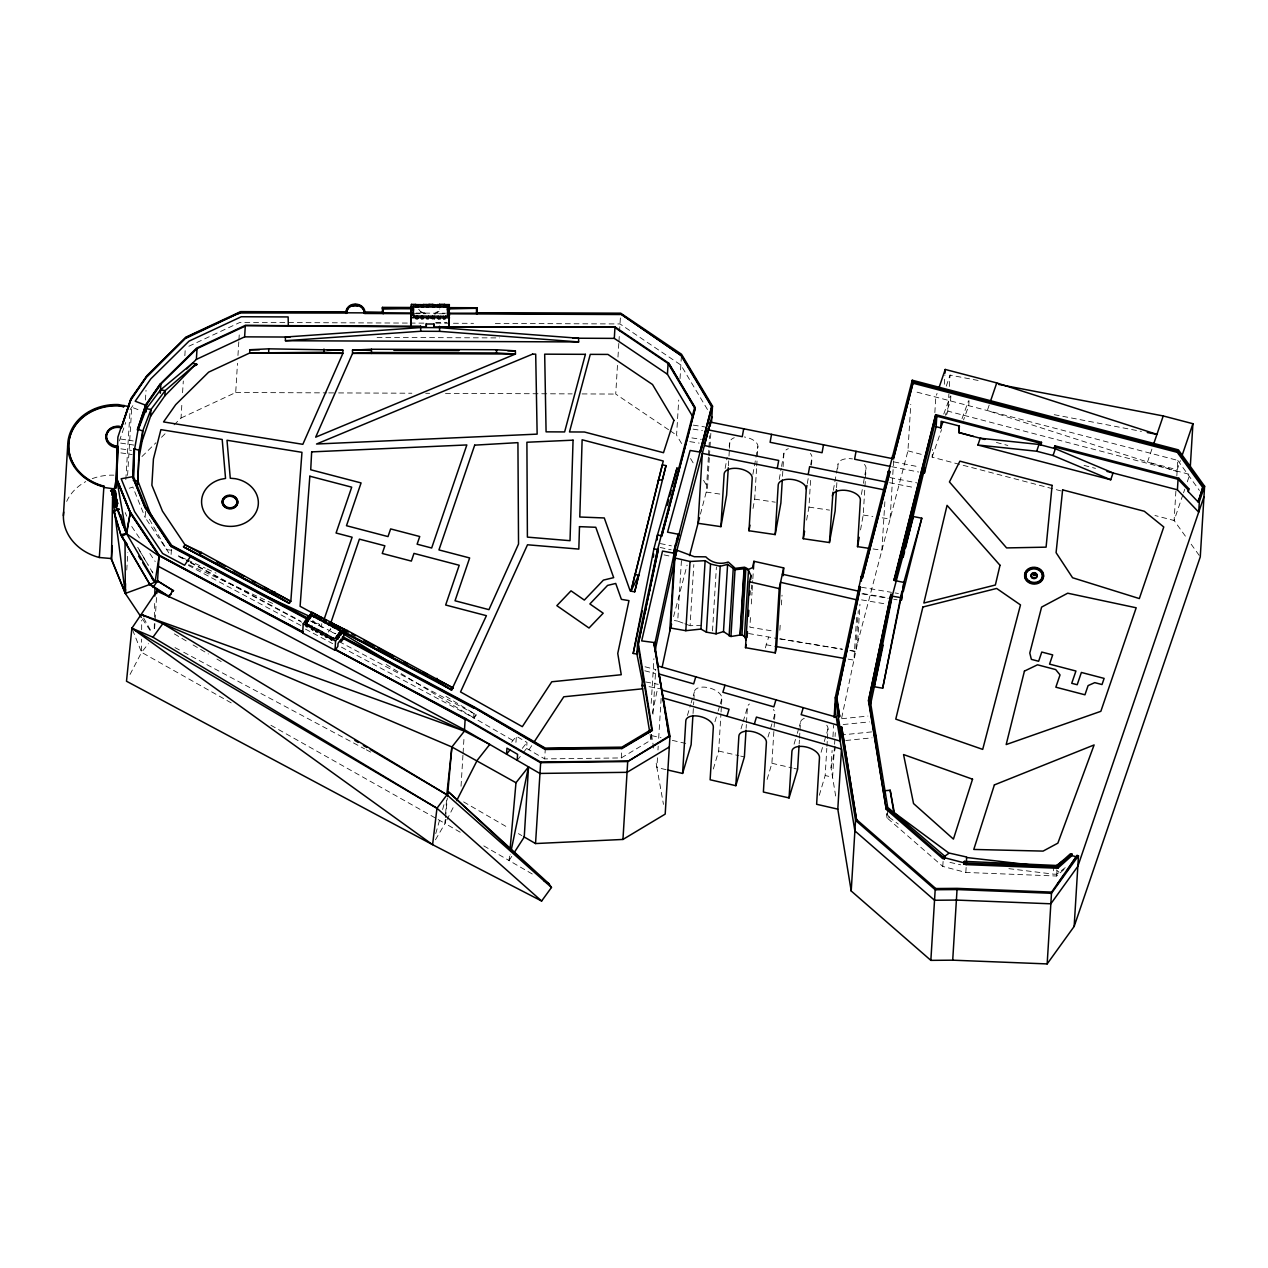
<?xml version="1.0" encoding="UTF-8"?>
<svg xmlns="http://www.w3.org/2000/svg" width="1268" height="1268" viewBox="0 0 1268 1268"><rect width="100%" height="100%" fill="white"/><g stroke="black" fill="none" stroke-linecap="round" stroke-linejoin="round"><path stroke-width="0.75" stroke-dasharray="5 3.75" d="M130.049 674.433L141.572 652.323L141.636 639.135M141.667 629.721L141.699 620.306M154.252 628.754L154.411 619.133M154.442 617.199L154.744 599.875M1065.231 867.645L1056.751 874.254L1053.343 874.127L1053.534 867.692M125.833 479.653L130.128 409.532L133.346 404.92M127.577 475.373L131.745 407.202L140.986 410.769M126.752 570.061L127.814 552.531M145.424 400.054L146.026 390.322M168.85 552.911L145.17 517.55L145.709 508.579M154.601 628.674L156.535 597.038M171.101 554.465L171.402 549.456M174.065 424.891L181.039 418.012L181.863 404.381M182.576 392.7L183.305 381.002M184.843 355.69L185.207 349.841M181.039 418.012L235.705 392.509L237.481 363.282M237.956 355.5L238.796 341.869M238.923 339.919L239.398 332.121M319.663 624.395L319.235 625.647L319.663 624.395L312.689 620.67M321.565 627.042L321.771 623.697M424.78 313.624L421.166 312.388L418.741 308.79M424.336 313.228L421.198 311.896M439.061 311.421L436.113 312.546L439.061 311.421L439.742 308.869M435.463 839.781L445.052 823.455L445.512 815.784M445.639 813.866L446.685 796.621M461.045 786.271L462.947 755.11M463.074 753.16L464.025 737.58M511.638 742.192L516.345 736.248L515.981 742.255L473.63 717.736L473.963 712.347M523.098 752.891L526.632 748.437L526.997 742.43L517.867 737.136M651.34 734.679L651.007 740.068L621.257 757.931L544.685 758.898L545.335 748.12M668.569 429.741L615.725 394.063L617.5 364.851M617.976 357.053L618.816 343.422M618.942 341.472L619.418 333.674M619.529 331.725L620.559 314.971M621.257 757.931L621.906 747.153M651.197 703.391L653.923 658.647M652.972 714.185L655.714 669.393M681.566 443.499L676.573 435.146L678.713 400.086M680.028 378.656L681.407 356.039M657.49 757.788L656.887 767.52L663.465 804.387M657.965 749.99L658.203 746.107M658.678 738.309L661.183 697.4M683.024 623.079L677.714 621.098L681.518 559.109M701.616 625.283L690.077 625.726L693.818 564.577M708.368 457.082L706.228 492.063L721.048 494.235M708.479 455.149L708.844 449.316M708.955 447.366L709.668 435.716M693.041 713.519L693.755 701.822M693.865 699.873L694.341 692.074A14.202 7.386 16.5 0 1 708.574 687.731A14.202 7.386 16.5 0 1 721.888 698.414L721.524 704.263M700.443 514.111L707.56 486.991L709.335 457.78M709.462 455.83L710.888 432.451M712.505 630.925L716.404 567.002M728.403 465.816L728.878 458.017M728.989 456.068L729.354 450.219M729.465 448.27L729.829 442.437A14.202 7.497 10.2 0 1 734.267 437.714M713.329 768.994L718.671 751.036L720.937 714.011M721.048 712.061L721.413 706.213M753.002 508.452L754.682 499.148L756.584 467.971M756.711 466.022L757.186 458.239M757.297 456.29L757.899 446.542A14.202 7.497 10.2 0 0 744.316 436.969M751.29 588.923L751.528 585.055M750.466 617.5L749.879 627.2L774.162 631.258M751.306 603.948L752.019 592.314M752.13 590.381L752.732 580.681M752.843 578.747L753.319 570.996M746.123 728.323L746.361 724.504M746.472 722.601L747.407 707.338A14.202 7.386 16.5 0 1 749.483 704.009M782.514 476.277L782.974 468.653M783.085 466.735L783.909 453.389A14.202 7.497 10.2 0 1 788.347 448.682M779.868 630.259L780.359 622.461M781.421 604.931L782.023 595.183M767.108 779.455L771.911 763.273L774.019 728.941M774.13 727.024L774.479 721.302M774.605 719.4L774.954 713.678A14.202 7.386 16.5 0 0 773.337 709.494M806.606 520.118L808.952 507.105L810.696 478.48M811.52 465.134L811.98 457.494A14.202 7.497 10.2 0 0 810.331 453.469M799.157 743.951L799.395 740.068M799.522 738.135L799.87 732.302M799.997 730.352L800.473 722.586A14.202 7.386 16.5 0 1 804.831 718.211M836.563 487.641L837.038 479.875M837.752 468.225L837.99 464.342A14.202 7.497 10.2 0 1 852.492 458.889M819.286 795.29L825.167 775.525L826.815 748.342M826.942 746.408L827.291 740.575M827.418 738.642L828.004 728.926A14.202 7.386 16.5 0 0 826.403 724.741M835.66 796.003L831.047 767.901L832.109 750.45M832.949 736.882L833.662 725.248M834.471 746.218L832.585 777.236L825.167 775.525M834.598 744.268L834.946 738.467M835.073 736.518L835.311 732.65M856.566 617.484L853.95 660.137L848.149 659.122M860.544 529.929L863.207 515.046L866.06 468.447A14.202 7.497 10.2 0 0 864.411 464.421M850.067 650.532L855.789 651.467L858.278 610.748M841.683 717.862L857.564 643.098L859.942 604.329M884.874 501.763L881.894 550.233L872.527 548.854M893.639 460.823L890.088 518.992L880.483 517.582M857.564 643.098L907.936 450.853L910.789 404.318M1063.979 869.483L1056.64 876.03L965.82 872.447L942.774 866.409L887.061 817.892L887.6 809.127M1061.126 490.938L932.123 457.177L932.598 449.427M934.849 412.591L935.8 397.074L937.068 393.397M944.327 384.252L944.898 374.995M946.594 414.81L947.846 411.117L948.892 394.047M949.352 386.471L950.049 375.09L979.118 380.654M950.857 395.965L950.556 400.942L945.326 415.318M969.053 400.72L968.752 405.697L963.553 419.962M942.774 866.409L943.107 861.162M965.82 872.447L966.153 867.185M1056.64 876.03L1057.179 867.264M1175.896 491.096L1174.105 520.498L1186.626 537.886M1176.831 475.896L1177.766 460.395L915.322 391.717M460.221 832.236L445.052 823.455L445.401 819.524M445.575 817.575L447.319 797.952M532.275 874.001L509.07 860.544L509.704 853.523M725.137 468.463L727.15 457.304M729.163 446.146L729.829 442.437M752.875 474.422L757.899 446.542M779.218 479.415L781.231 468.257M781.563 466.402L783.909 453.389M807.288 483.52L808.302 477.941M810.648 464.928L811.98 457.494M833.314 490.367L837.99 464.342M861.384 494.472L863.048 485.184M863.381 483.33L866.06 468.447M483.805 845.899L509.07 860.544L510.259 854.806M652.323 713.313L657.601 688.492M831.047 767.901L835.549 746.725M765.333 647.885L768.662 637.027M673.593 616.597L687.082 565.132M435.748 833.583L440.487 816.909M442.595 809.507L444.703 802.105M687.414 715.437L690.616 704.659M691.139 702.868L692.74 697.479M693.279 695.672L694.341 692.074M714.946 721.777L717.625 712.79M718.148 710.999L719.749 705.61M720.287 703.803L721.888 698.414M741.003 728.894L742.604 723.505M743.143 721.714L747.407 707.338M768.012 737.025L772.814 720.858M773.353 719.067L774.954 713.678M794.069 744.158L796.732 735.171M797.271 733.38L798.872 727.99M799.411 726.184L800.473 722.586M821.078 752.289L823.74 743.302M824.279 741.511L828.004 728.926M119.398 440.947L125.706 422.466M436.144 312.039L435.669 313.862L434.036 313.767L445.575 313.703M946.277 386.138L950.049 375.09M932.123 457.177L941.553 429.551M989.198 405.031L987.312 410.547L1177.1 471.506M1151.915 449.11L1147.508 462.012L1177.195 469.778L1180.35 460.569M1182.901 494.71L1174.105 520.498L1154.942 515.49M1183.535 492.856L1184.787 489.179M1187.308 481.808L1189.812 474.438L947.846 411.117M943.757 414.081L950.303 396.107M962.016 418.678L968.498 400.846M446.843 819.936L453.992 805.909M509.07 860.544L512.098 855.837M528.994 749.8L532.164 744.982M185.572 559.061L178.091 556.161L188.552 561.74M328.285 632.082L330.742 628.69L330.568 631.702L335.782 633.778L310.644 621.003M341.457 647.155L473.63 717.736L475.896 714.613L445.639 696.195M473.82 718.433L476.388 714.914M231.236 702.884L141.572 652.323L148.419 643.668M522.289 748.374L526.997 742.43M517.217 760.324L521.925 754.381M141.968 456.543L155.916 442.786M161.496 437.286L165.68 433.149M886.855 813.485L888.979 817.178L893.005 813.834M188.853 346.243L239.985 322.389L408.233 323.071M129.288 488.212L132.855 487.07L145.17 517.55M841.683 718.718L867.93 716.071M843.188 724.535L869.436 721.888M840.541 735.06L872.416 731.826M845.804 740.496L872.051 737.833M416.015 313.085L445.591 313.212M414.541 313.687L425.493 313.719L424.368 312.721M435.653 322.405L447.018 322.452M410.198 323.086L424.067 323.134M435.938 323.182L473.535 323.34M495.312 323.435L620.004 323.942L680.868 365.01L710.841 415.207M377.072 337.415L499.64 337.906M235.705 392.509L326.748 392.874M328.729 392.89L336.638 392.921M338.619 392.921L411.862 393.223M425.715 393.286L429.662 393.302M445.496 393.365L572.169 393.888M582.075 393.92L615.725 394.063M171.766 550.249L166.663 549.662L148.372 517.471M1008.884 868.659L1053.343 874.127M754.682 499.148L775.255 502.176M808.952 507.105L829.526 510.116M863.207 515.046L872.812 516.456M120.793 439.061L133.203 440.931M120.65 443.087L133.837 445.068M120.872 448.84L131.46 450.425M120.856 452.882L132.173 454.578M693.295 425.129L704.548 426.888M693.057 429.123L702.424 430.597M691.9 437.904L701.267 439.378M689.776 441.629L699.159 443.103M779.471 638.898L842.428 649.264M780.375 638.834L842.253 649.2M849.988 650.5L855.789 651.467M861.384 587.227L891.531 592.346M895.081 592.948L898.426 593.519M862.906 593.582L887.394 597.735M861.923 593.852L888.282 598.322M893.718 599.241L897.078 599.812M861.558 599.875L886.031 604.028M674.338 620.512L677.714 621.098M748.564 633.509L777.569 638.581M766.03 644.73L776.65 646.601M645.824 681.994L658.219 684.34M649.058 686.654L659.74 688.683M1054.231 414.684L1141.438 431.405M893.956 461.901L918.951 466.862M891.721 466.687L918.634 472.029M889.867 477.529L916.907 482.886M889.55 482.696L914.656 487.673M660.343 543.576L671.438 545.842M664.036 554.893L669.567 556.066M660.105 547.459L671.184 549.805M949.938 862.383L960.668 864.808M651.657 735.614L661.056 737.77M672.341 740.369L687.367 743.825M718.671 751.036L738.864 755.68M740.702 756.093L744.379 756.948M771.911 763.273L792.12 767.933M793.942 768.345L797.62 769.201M666.065 769.644L656.887 767.52L655.619 759.754M996.394 442.453L1007.838 445.448M1084.045 465.388L1095.489 468.383M907.936 450.853L923.262 454.863M645.047 666.778L655.81 669.599M644.81 670.788L655.556 673.593M684.783 623.745L690.077 625.726M187.363 559.901L205.289 568.175M207.096 568.999L216.051 573.152M188.678 564.672L274.776 604.44M312.34 621.193L319.282 624.902M310.549 621.003L322.484 627.375M178.392 555.749L188.853 561.328M190.596 562.263L300.358 620.876M339.158 641.608L475.896 714.613M190.295 562.675L301.8 622.208M188.393 565.417L301.451 625.79M305.493 629.134L332.723 643.668M174.984 647.599L181.942 651.324M183.686 652.243L364.55 748.833M366.293 749.768L373.252 753.477M270.892 725.248L436.43 818.589M438.157 819.556L445.052 823.455M526.632 748.437L544.685 758.898M463.628 801.899L508.151 827.687M518.422 833.631L521.845 835.612M174.334 633.905L186.253 640.942M193.069 644.952L208.396 654.003M216.907 659.027L223.723 663.053M386.217 664.495L473.63 717.736M670.17 430.819L676.573 435.146M888.979 817.178L898.299 824.073M1056.307 869.943L1059.065 872.178M418.709 309.297L421.166 312.388M1177.766 460.395L1199.401 490.447M1191.175 544.226L1200.273 556.874M131.745 526.505L141.334 540.85M149.878 553.593L155.203 561.566M142.381 618.942L151.986 633.271M139.115 549.947L148.213 565.148M152.937 573.041L150.226 568.524L152.651 572.613M690.569 458.556L694.563 465.245M703.55 480.303L707.56 486.991M137.705 547.269L148.308 565.259M143.633 618.007L152.208 633.112M125.215 512.573L126.689 516.155M132.585 629.942L141.572 652.323M886.427 813.993L887.061 817.892M651.483 734.489L653.702 748.104M650.088 734.378L651.007 740.068M66.681 501.399A49.626 42.082 3.5 0 1 85.78 481.586M92.231 478.654A49.626 42.082 3.5 0 1 113.851 475.167"/><path stroke-width="1.5" d="M114.358 506.471L117.227 505.678L114.358 506.471L115.15 503.745M154.823 596.008L154.95 588.304M121.221 427.157L117.892 437.127L116.371 478.543L112.598 497.088L111.457 558.982L125.326 593.44L141.319 617.342M423.179 304.494L423.1 307.014L423.147 306.095L427.237 306.111L427.205 304.51L423.179 304.494L421.515 305.398L422.006 306.999L421.562 304.653L417.204 304.637L418.123 306.983L417.204 304.637M125.516 583.565L125.326 593.44L151.336 583.898M966.375 863.429L966.581 857.01L948.702 852.952L894.352 812.725L890.152 790.218L884.525 790.788M111.457 558.554L99.332 557.508A49.626 42.082 3.5 0 1 63.669 512.034M117.29 447.144L115.753 488.434L116.038 483.932M117.892 447.239L114.706 446.463A11.539 9.779 3.5 0 1 106.496 435.463A11.539 9.779 3.5 0 1 118.114 427.348L121.094 427.776L121.237 426.714A11.919 10.096 3.5 0 0 106.496 433.371A11.919 10.096 3.5 0 0 114.643 446.035L117.94 446.479L116.751 478.496L130.556 513.175L116.704 479.256L117.94 446.479L114.754 445.718A11.539 9.779 3.5 0 1 106.544 434.718A11.539 9.779 3.5 0 1 118.162 426.587L121.601 426.809L131.127 398.897L147.231 375.835L186.222 337.383L240.841 312.213L346.624 312.499L346.069 313.101M307.474 617.881L171.655 545.367L145.82 506.772L133.505 476.609L133.822 448.809L132.744 477.434L145.138 507.771L171.085 546.54L307.078 619.149M137.657 484.376L139.163 450.283L142.761 430.914L150.987 409.453L165.205 390.592L196.128 363.868L197.016 364.439L194.321 365.438M133.425 476.499L134.535 448.84M432.499 317.095L432.546 316.144L428.124 316.128L428.156 318.68L426.714 318.68L426.698 316.081L422.593 316.065L422.894 318.664L421.547 318.648L421.499 316.049L417.537 316.033L417.679 318.633L416.126 318.633L416.269 316.097L413.558 316.097M63.4 515.68L67.727 445.068M99.332 557.508L103.913 486.119A48.675 41.273 3.5 0 1 69.201 439.711A48.675 41.273 3.5 0 1 118.162 405.364L123.725 406.663L118.13 405.855A48.675 41.273 3.5 0 0 74.733 466.434M103.913 486.119L103.627 487.387L113.993 488.877M115.451 494.393C118.273 487.261 104.832 492.967 114.358 489.448L114.817 491.081L112.297 491.778L112.17 494.837M112.408 492.602L111.964 491.049M115.467 495.899L116.006 498.752L114.199 499.513L112.377 494.758L115.483 493.902M112.693 495.677C118.273 494.235 113.47 496.993 112.075 494.187M114.469 500.178C120.999 501.304 108.002 498.514 116.165 496.707M114.358 489.448L110.585 490.748M114.183 499.766L116.593 498.847L117.274 501.399L114.944 502.302L114.168 499.116M116.814 454.927L117.338 448.301M117.575 446.13L117.496 447.699L114.58 447.287A11.919 10.096 3.5 0 1 107.669 432.229M113.66 511.162L119.065 509.165L113.66 511.162L120.967 535.302L150.1 584.865L169.009 596.848L170.039 594.534M117.227 505.678C111.695 497.104 117.084 514.745 116.545 501.605M112.266 545.62L111.425 559.426L125.326 593.44L125.564 589.541M115.134 503.998L114.96 502.049M114.944 501.922L115.039 503.523L117.48 502.857M116.704 479.256L126.325 533.812M115.911 496.279C117.607 489.987 107.606 496.216 115.245 493.204M121.157 427.966L130.778 398.77L146.914 375.661L185.984 337.129L240.651 311.611L346.655 312.055L346.085 312.657M117.021 500.971L114.691 501.621L117.258 501.652M103.659 486.88A49.626 42.082 3.5 0 1 68.25 439.584A49.626 42.082 3.5 0 1 118.178 404.555L129.209 406.648M120.967 535.302L113.692 510.671M121.554 427.554L131.127 398.897M126.546 534.208L130.239 513.001L116.371 478.543L130.271 512.557L159.15 555.891L155.061 582.044L126.356 533.305L112.598 497.088L125.326 593.44L125.041 542.086M133.822 448.809L139.163 450.283L137.737 484.566M130.049 516.139L130.271 512.557M138.545 460.3L142.159 440.931L142.761 430.914L137.451 429.266L145.899 404.524L160.291 383.919L196.572 348.129L245.089 325.496L420.643 326.209L420.675 331.265L285.443 340.727L285.379 337.034L420.611 327.572L439.536 327.651L578.573 338.239L578.636 341.932L285.443 340.727M134.487 449.585L138.133 429.456L146.565 404.777L160.877 384.283L160.323 393.254M131.079 399.642L147.231 375.835M145.899 404.524L137.404 430.026M146.121 411.957L146.565 404.777M142.159 440.931L150.575 416.253L150.987 409.453L146.311 408.74L138.085 430.201M145.138 507.771L132.791 476.689L121.173 478.749L134.63 511.67L162.621 553.498L184.605 565.227L190.66 556.208M288.343 325.67L288.137 316.937L241.3 316.746L189.059 341.124L150.829 378.847L135.201 401.227L145.852 405.284L160.291 383.919M150.1 584.865L120.999 534.795L126.356 533.305L130.239 513.001L159.039 556.018L126.578 533.717L121.633 536.538L127.386 544.463M153.048 587.512L157.501 580.903L173.431 590.745L157.501 580.903L150.131 584.358L169.151 596.546M150.575 416.253L164.888 395.759L165.205 390.592L160.529 389.894L146.311 408.74M156.741 593.614L156.978 589.715M157.454 581.917L159.197 555.13L130.604 512.431M171.085 546.54L145.17 507.01M147.183 376.596L186.222 337.383M195.224 365.105L193.624 366.436L197.016 364.439M196.382 359.383L197.031 348.621L245.279 326.098L244.629 336.86L196.382 359.383L186.65 368.988M199.742 554.449L199.678 555.447L183.511 546.825L184.985 544.78L162.463 511.131L151.875 485.216L153.428 458.968L160.909 429.646L222.201 439.489L225.546 478.432L220.632 479.352A28.403 24.092 3.5 0 0 207.952 517.122A28.403 24.092 3.5 0 0 254.345 515.046A28.403 24.092 3.5 0 0 235.293 478.686L230.269 478.226L227.004 440.265L301.958 452.327L290.816 601.317L289.358 603.33L183.511 546.825L273.238 593.693L289.358 603.33L199.742 554.449L201.216 552.42L290.816 601.317L276.266 593.551M234.643 314.781L240.793 312.974L346.608 312.8M240.841 312.213L186.174 338.128M245.089 325.496L426.27 326.986L426.46 323.99L434.036 324.022L433.846 327.017L615.186 327.017L439.521 327.049M268.705 353.043L268.705 348.827L342.851 350.127L342.899 353.344L302.83 444.323L163.54 421.927L175.729 404.635L208.665 372.142L249.78 352.964L324.037 352.266L342.899 353.344L249.78 352.964L249.717 349.746L268.705 348.827M273.191 594.708L274.712 591.681L274.649 592.679L271.225 590.856M340.22 627.311L338.73 630.053L340.22 627.311L344.056 629.372L343.501 638.596L341.029 641.988L341.219 638.993L338.017 643.399L337.843 646.395L335.006 650.294L302.672 633.033L303.226 623.793L305.319 620.924L306.571 623.127M302.672 633.033L302.893 632.035L159.197 555.13M305.319 620.924L305.255 621.843L308.251 616.692L309.836 618.641L308.251 616.692M336.416 636.758L337.668 639.009L336.416 636.758L334.942 638.787L332.755 637.63L331.709 639.96L330.599 639.357L330.821 636.821L327.509 635.062L326.875 637.376L325.496 636.631L326.589 634.396L323.102 632.526L322.056 634.793L320.614 634.032L322.151 631.844L318.236 629.736L317.174 632.193L315.748 631.416L317.269 629.435L313.798 627.581L312.768 629.831L311.611 629.213L312.102 626.408L305.778 624.221L306.634 622.208M308.79 624.633L307.236 626.883L306.333 626.392L307.094 623.967L305.842 623.301M307.094 623.967L306.333 626.392M309.899 617.516L307.585 621.732L306.111 620.67M323.974 353.265L323.974 349.049M308.172 617.833L311.722 612.095L315.669 614.188L313.767 616.724L315.669 614.188M313.814 615.788L311.991 614.821L311.04 616.961L309.392 616.153M305.778 624.221L311.991 614.821M311.611 629.213L312.102 626.408M312.768 629.831L313.798 627.581M316.382 615.376L315.114 617.453L316.746 614.869L319.774 616.486L318.49 619.244L319.774 616.486M315.241 615.63L315.304 614.711M315.748 631.416L317.269 629.435M316.746 614.869L316.699 615.709L315.605 615.123M318.236 629.736L318.157 630.83L317.222 630.339M319.346 617.833L319.393 616.993M321.279 617.199L319.901 620.004L321.279 617.199L324.687 619.022L323.673 622.017L324.687 619.022M320.867 618.641L320.915 617.706M320.614 634.032L322.151 631.844M322.056 634.793L323.102 632.526M324.275 620.448L324.323 619.529M326.383 619.894L324.814 622.62L326.383 619.894L329.965 621.811L328.586 624.649L329.965 621.811M325.955 621.352L326.019 620.401M325.496 636.631L326.589 634.396M346.085 312.055L346.053 313.402L346.085 312.055A9.415 7.988 3.5 0 1 355.357 304.082A9.415 7.988 3.5 0 1 364.915 312.118L364.883 313.481L410.895 313.671L411.133 326.922L411.466 304.383L415.904 304.399L415.888 306.983L415.936 306L413.384 306L413.32 306.967L447.398 307.11L445.623 304.574L449.316 304.589L448.983 327.081M326.875 637.376L327.509 635.062M346.576 313.307L346.719 311.563M329.537 623.27L329.585 622.319M331.186 622.429L329.807 625.298L331.186 622.429L334.451 624.173L333.326 627.169L334.451 624.173M330.758 623.919L330.821 622.937M330.599 639.357L330.821 636.821M331.709 639.96L332.755 637.63M334.023 625.663L334.086 624.68M335.608 624.775L334.261 627.676L335.608 624.775L338.905 626.535L337.653 629.483L338.905 626.535M335.18 626.281L335.243 625.283M335.006 650.294L335.576 641.006L337.732 638.042M335.228 649.311L465.293 719.542L465.546 718.512L335.053 649.549L465.166 719.019L540.644 762.797M339.38 632.653L340.632 634.935L339.38 632.653L337.161 635.712L338.825 637.424L337.668 639.009M338.477 628.04L338.54 627.042M338.825 637.424L340.696 633.921M339.792 628.754L339.856 627.834M338.778 629.134L341.092 630.37L339.983 631.892L341.488 633.746L340.632 634.935M336.353 637.725L341.092 630.37M341.488 633.746L344.056 629.372M364.915 312.118L364.883 313.481L364.011 310.184A8.844 7.497 3.5 0 0 355.357 304.574A8.844 7.497 3.5 0 0 346.925 310.105L346.639 312.816M364.185 313.37L364.265 311.643M371.476 353.455L371.476 349.239L496.517 349.746L515.379 350.84L515.442 354.041L315.684 437.159L352.552 353.376L352.488 350.174L371.476 349.239M382.381 308.631L382.445 307.379L410.959 307.49M382.461 313.45L382.445 307.379M410.88 308.013L383.205 308.647L410.832 308.758M412.068 313.069L382.492 312.942L383.285 313.561L382.54 312.197L364.265 312.118L364.93 312.721M410.864 314.163L411.466 304.383M415.904 304.399L415.856 305.366L417.156 305.382M416.126 318.633L416.189 317.713L411.704 317.697M416.269 316.097L417.679 318.633M417.473 317.032L417.537 316.033M420.611 327.572L420.643 326.209M421.547 318.648L421.499 316.049M422.894 318.664L422.593 316.065M427.237 306.111L427.173 307.03L427.205 304.51M428.362 305.937L428.299 307.03L428.917 304.336L432.927 304.352L432.895 307.046L432.959 305.953L428.362 305.937L428.917 304.336M428.124 316.128L428.156 318.68M432.927 304.352L432.864 305.445L438.094 304.574L438.062 307.062L438.11 306.174L434.052 306.159L434.005 307.046L434.544 305.445M447.445 306.19L447.636 316.223L445.48 316.207L444.878 318.743L443.61 318.743L443.895 316.303L439.948 316.287L440.075 318.728L438.3 318.728L438.3 316.192L433.894 316.176L434.306 318.712L428.204 317.729M434.306 318.712L433.894 316.176M438.094 304.574L440.075 307.078L439.457 304.32L444.577 304.336L443.959 307.094L444.577 304.336M438.3 318.728L438.3 316.192M439.394 305.461L439.457 304.32M440.075 318.728L439.948 316.287M443.61 318.743L443.895 316.303M445.971 306.174L445.924 307.094L445.623 304.574M444.878 318.743L445.48 316.207M447.509 308.916L447.445 310.042L449.347 310.295L449.411 309.17L447.509 308.916L476.483 308.282L447.556 308.156M448.714 314.321L449.316 304.589M447.556 313.212L620.67 313.164L681.518 354.248L712.505 406.109L711.491 422.719M477.006 309.012L477.085 307.759L447.667 307.648M477.18 312.578L477.101 313.83L477.085 307.759M459.111 715.469L463.882 718.512M669.298 746.979L627.058 772.323L539.819 773.432L464.5 729.782L465.166 719.019M473.915 707.465L545.145 748.738L622.16 747.755L652.386 730.336L622.112 748.516L545.097 749.483L473.915 707.465L342.376 637.233M496.454 350.761L496.517 349.746L496.581 352.964L515.442 354.041L352.552 353.376L371.54 352.456L496.581 352.964M517.217 760.324L517.582 754.317L506.931 748.152L506.566 754.159L510.101 749.705M510.164 848.26L515.981 782.736L528.518 766.871L524.239 837.007L514.126 852.698M659.265 675.337L669.155 736.676L659.265 675.337L669.964 736.217L665.193 814.104L622.953 839.448L535.54 843.553L540.691 762.052L465.546 718.512M692.899 416.887L667.428 374.25L614.298 338.382L614.948 327.619L668.093 363.472L694.547 407.757L657.632 549.488L649.2 592.093M678.887 534.367L677.144 541.61L676.51 540.723L678.887 534.367L667.554 532.164L690.109 450.457L699.873 452.074L711.713 406.917L680.916 355.389L620.432 313.767L476.578 313.18M634.888 575.434L662.308 464.896L666.017 465.61L634.713 591.823L630.228 591.062L604.281 517.962L579.793 517.011L582.123 439.774L663.275 461.013L630.989 591.189L638.66 575.165L634.951 574.436L630.989 591.189M669.203 735.915L627.422 761.703L669.964 736.217M622.953 839.448L627.708 761.561L540.485 762.654M658.361 548.917L638.264 644.081L658.314 549.662L657.68 548.743L637.582 643.304L636.932 654.082L642.29 681.328L642.052 685.338L649.771 732.476M653.4 557.207L653.606 553.862M658.425 480.556L658.488 479.558L662.197 480.271L666.017 465.61M657.157 539.994L657.458 534.985L677.08 467.781L672.151 486.611M667.428 374.25L668.093 363.472M615.186 327.017L668.648 363.092L695.244 408.439L661.848 535.92L657.458 534.985L653.908 548.854L633.192 653.448L636.932 654.082L638.454 646.331M658.314 549.662L657.68 548.743M658.425 666.857L654.066 644.62L655.096 642.654L641.671 640.895L662.53 551.057L674.211 553.26L654.827 643.89L659.217 676.082M654.415 642.48L654.066 644.62M661.848 535.92L695.292 407.694L668.648 363.092M657.727 666.936L654.114 643.859M680.916 355.389L620.432 313.767M675.733 543.671L676.383 544.558L675.733 543.671L673.53 553.07L678.206 534.193M674.211 553.26L676.43 543.813M662.07 667.475L669.773 631.179L674.719 550.296M783.212 575.704L783.687 567.921L753.905 561.296L752.59 567.604L748.722 569.332L744.585 567.208L735.266 568.333L728.244 562.009C720.351 564.846 711.617 562.944 705.801 556.842L694.309 556.7L676.938 550.201L674.893 557.999L670.598 628.025L685.814 630.687L700.935 629.087L706.387 632.161L716.055 633.841L723.489 631.607L730.939 636.488L741.812 634.745L744.443 636.568L746.075 639.785M675.083 557.223L710.508 422.117L893.766 458.889M685.814 630.687L690.046 561.486L674.893 557.999M699.92 451.329L700.554 452.248L706.72 428.172L700.602 451.503M667.903 770.056L682.596 773.432L685.814 720.826A14.202 7.386 16.5 0 1 700.047 716.483A14.202 7.386 16.5 0 1 713.345 727.166L710.128 779.772L735.836 785.684L744.379 756.948L746.012 730.225M704.77 443.974L711.839 416.871M706.022 428.029L706.72 428.172M680.964 354.628L711.76 406.172L676.383 544.558M707.75 424.796L712.505 406.109M710.27 426L710.508 422.117M692.914 715.469L691.123 744.696L682.596 773.432M700.935 629.087L705.135 560.662L690.046 561.486M706.387 632.161L710.556 564.054L705.135 560.662M883.637 489.733L702.313 453.358L698.05 523.304L720.921 526.648L724.139 474.042A14.202 7.497 10.2 0 1 738.626 468.574A14.202 7.497 10.2 0 1 752.209 478.147L748.992 530.753L775.192 534.589L780.882 502.984L782.277 480.096M716.055 633.841L720.192 566.257L727.61 564.387L735.028 569.697L746.012 568.619L748.485 570.489L750.91 575.482L750.672 579.365M728.276 467.765L726.612 495.043L720.921 526.648M723.489 631.607L727.61 564.387M729.116 635.997L733.205 569.11M730.939 636.488L735.028 569.697M744.078 568.349L740.021 634.682L741.954 634.856L745.853 568.508M740.29 634.618L744.348 568.302M744.443 636.568L748.485 570.489M735.836 785.684L738.879 736.09A14.202 7.386 16.5 0 1 753.097 731.731A14.202 7.386 16.5 0 1 766.411 742.414L763.384 792.024L789.076 797.937L797.62 769.201L799.046 745.901M855.694 599.59L780.581 582.313L776.65 646.601L775.271 652.893L745.505 647.679L749.531 581.79L750.91 575.482M747.121 637.503L747.486 631.702M748.421 616.185L748.786 610.368M749.737 594.866L749.974 590.999M753.43 569.047L753.905 561.296M775.192 534.589L778.219 484.994A14.202 7.497 10.2 0 1 792.722 479.526A14.202 7.497 10.2 0 1 806.289 489.099L803.262 538.71L829.446 542.546L835.136 510.941L836.452 489.575M775.271 652.893L779.202 588.606L783.687 567.921M789.076 797.937L791.929 751.338A14.202 7.386 16.5 0 1 806.163 746.995A14.202 7.386 16.5 0 1 819.477 757.678L816.624 804.277L837.799 809.142L851.208 890.992L930.855 960.367L952.712 960.177L1047.162 963.918L1074.155 926.433L1200.273 556.874L1204.6 486.246L1178.416 449.871L912.263 380.226L888.345 472.631L888.44 471.125L889.803 471.474L889.724 472.98L862.335 578.224L860.94 577.986L888.44 471.125M829.446 542.546L832.981 492.222M834.138 717.482L835.374 697.273L860.94 577.986M836.706 698.826L860.259 586.926L858.896 586.561L858.801 588.067L860.18 588.431L836.706 698.826L839.622 716.626L838.243 716.927L840.177 728.688L840.272 727.182L841.667 727.024L856.788 821.331L841.667 727.024M838.243 716.927L835.374 697.273M839.622 716.626L836.801 697.321M837.799 809.142L841.476 749.039L663.053 697.939M868.77 548.299L857.517 546.651L860.37 500.052A14.202 7.497 10.2 0 0 846.802 490.494A14.202 7.497 10.2 0 0 832.299 495.946M860.18 588.431L860.259 586.926M861.352 581.251L861.558 577.732M862.335 578.224L889.803 471.474M863.191 574.245L863.286 572.74M851.208 890.992L855.535 820.364L840.272 727.182M892.276 594.66L870.022 699.397L887.711 807.367L944.866 856.28L944.375 858.927L942.584 858.452L886.269 809.412L868.485 700.855L890.913 594.312L892.276 594.66L892.181 596.166L874.302 686.765L882.686 688.191L901.77 594.074M869.8 702.9L870.022 699.397M875.586 740.56L875.903 735.313M892.323 457.494L893.686 457.843L913.325 381.763L1177.401 450.869L1203.094 486.326L1199.259 498.752M890.913 594.312L868.485 700.855M901.944 591.094L900.565 597.593L892.181 596.166L913.467 516.551L921.788 518.2L903.862 582.424L901.405 600.113L903.862 582.424L894.162 580.411L894.257 578.905L935.705 414.636L1041.488 442.31L1040.996 444.957L1041.488 442.31M895.541 580.776L936.783 416.173L1041.091 443.467M911.93 385.488L912.263 380.226M886.269 809.412L868.58 699.35M893.686 457.843L913.325 381.763M935.705 414.636L894.162 580.411M905.558 547.871L924.721 468.003L924.404 473.17L936.133 426.682L936.783 416.173M936.133 426.682L940.745 427.887L941.141 421.261L959.337 426.016L958.925 432.657L984.967 439.457M945.009 373.141L945.231 369.448L996.743 382.92L1156.939 434.369L1147.255 432.515M958.925 432.657L959.337 426.016M930.855 960.367L935.182 889.74L855.535 820.364M935.657 890.041L935.752 888.535L856.867 819.825M942.584 858.452L942.679 856.962L886.364 807.906M944.375 858.927L944.866 856.28M948.67 853.459L944.676 856.296M952.712 960.177L957.039 889.565L1051.489 893.29L1078.466 855.805L1077.055 855.44L1050.601 893.56M963.87 864.031L964.346 861.368L1057.274 865.505L1070.493 853.729L1072.015 854.125L1071.935 855.631L1057.781 868.247L966.153 864.633L963.87 864.031L964.346 861.368M966.153 864.633L966.248 863.128L963.965 862.525M966.549 857.501L1034.212 865.331M1054.881 445.813L1054.405 448.476L1054.881 445.813L1178.875 478.258L1188.798 488.671L1188.243 491.572L1198.165 501.969L1198.736 499.069M1047.162 963.918L1051.489 893.29M1057.781 868.247L1057.877 866.741L1072.015 854.125M1066.657 871.275L1077.055 855.44M1074.155 926.433L1078.466 855.805M1139.393 442.437L1139.488 440.947M1202.999 487.831L1177.306 452.359L1177.401 450.869M1204.6 486.246L1199.354 501.621L1198.704 512.145L1177.417 489.813L1178.051 479.304L1054.5 446.97M1178.78 479.764L1178.875 478.258M1188.243 491.572L1188.798 488.671M1190.177 468.589L1192.919 423.718L1163.231 415.952L998.502 384.378M1198.165 501.969L1203.094 486.326M447.509 796.003L451.884 746.979L464.421 731.113L489.765 744.427L477.228 760.293L456.67 800.647M432.34 318.696L432.546 316.144M541.626 901.025L436.969 808.255L152.968 637.218L131.888 628.215L126.499 681.233L432.594 844.678L541.626 901.025L551.469 887.473L548.838 883.622L448.888 792.231L436.969 808.255L432.594 844.678L131.888 628.215L156.883 591.126L464.421 731.113L141.731 614.663L144.917 616.533M141.731 614.663L451.884 746.979L446.811 794.703L551.469 887.473L448.888 792.231M117.1 452.311L118.098 446.605M743.698 428.774L742.271 436.699L708.463 429.915M748.992 530.753L749.99 525.174M771.53 434.353L770.104 442.294L822.076 452.724L823.503 444.783M777.268 468.383L778.695 460.458L704.374 445.544M806.289 489.099L806.955 485.39M803.262 538.71L804.594 531.276M856.027 451.313L854.6 459.238L889.867 466.323M857.517 546.651L859.197 537.363M645.364 611.461L646.125 607.594M882.686 688.191L900.565 597.593M114.278 490.716L114.152 489.511M114.564 491.144L115.531 497.373M114.627 492.618L114.088 489.765M114.928 493.046L115.182 495.471M116.26 501.177L115.832 497.801L113.819 498.356M116.18 499.703L116.624 503.079M511.052 850.986L528.518 766.871M633.192 653.448L642.226 610.986M654.985 650.928L675.575 555.4M858.167 593.218L859.498 586.91M836.341 700.174L834.724 707.798L854.886 830.889L934.532 900.264L956.389 900.074L1050.839 903.799L1077.832 866.329L1203.95 496.771M870.593 704.2L883.13 645.174M808.239 474.311L809.618 466.64L887.616 482.315M745.505 647.679L746.186 644.54M634.713 591.823L638.66 575.165M1033.959 573.881L1034.07 573.77M1035.734 574.008L1035.449 575.022M903.149 557.397L904.591 551.691M903.307 591.443L921.788 518.2M667.222 505.441L668.696 499.798M669.678 496.026L671.168 490.383M669.773 631.179L671.596 624.221M689.57 555.606L699.492 517.788M171.069 593.836L171.624 591.997M661.167 535.73L666.065 518.929M667.158 515.204L668.791 509.609M695.752 676.89L693.659 683.896L659.075 673.99M724.963 685.259L722.871 692.265L773.845 706.862L775.937 699.857M726.96 716.246L729.052 709.24L661.737 689.966M754.349 724.091L756.425 717.086L840.177 741.067L840.541 735.06L837.926 719.099L837.562 725.106L801.154 714.676L803.246 707.671M123.725 406.663L124.026 405.395M434.052 306.159L434.607 304.558M348.304 632.098L330.853 622.778L359.399 539.138L384.87 545.795L382.254 553.466L411.355 561.09L413.97 553.403L459.222 565.259L445.654 605.01L486.405 615.677L451.598 689.966L342.328 631.622M938.954 387.865L945.231 369.448M990.451 401.338L996.743 382.92M977.913 445.02L980.227 438.221L1038.999 444.45L1055.372 448.729L1113.05 472.98L1110.736 479.764L977.913 445.02L1036.685 451.234L1053.058 455.513L1110.736 479.764M1036.685 451.234L1038.999 444.45M1053.058 455.513L1055.372 448.729M1153.801 443.578L1163.231 415.952M1182.236 455.038L1192.919 423.718M940.745 427.887L942.71 422.498M169.024 596.642L168.993 595.247M173.034 591.316L173.542 590.523M1035.639 574.341C1032.437 578.763 1032.2 569.982 1035.687 574.055M534.272 741.764L563.784 696.782L642.607 688.793M1057.48 884.002L1064.359 874.445M170.53 594.755L171.196 593.741M152.968 637.218L162.827 623.65L446.811 794.703L370.177 749.467M302.893 632.035L159.071 555.574L302.846 632.795M347.083 630.402L345.562 633.35L435.479 680.33L451.598 689.966L453.056 687.938L347.083 630.402L330.853 622.778M342.423 630.846L435.479 680.33L436.953 678.317M164.888 395.759L196.128 363.868L192.403 363.314L160.529 389.894M160.243 384.679L197.031 348.621M1057.702 865.648L1062.996 860.94M1055.071 866.567L1064.312 859.752M172.004 591.823L172.987 591.062M1034.308 573.754L1034.498 574.594M1035.195 574.895C1030.234 576.322 1034.973 569.538 1035.702 574.388M111.996 491.112L114.58 490.399M111.98 491.366L114.564 490.637M112.281 492.032L114.802 491.334L112.266 492.285M112.313 493.014L115.023 492.269M112.361 495.011L115.467 494.14M112.345 495.265L114.992 494.52M112.678 495.931L115.689 495.091M115.943 495.772L112.931 497.104L115.673 495.344M113.375 497.738L116.149 496.961M113.359 497.991L116.133 497.214M113.803 498.609L115.768 498.07M113.787 498.863L115.721 498.324M114.453 500.432L116.814 499.782M114.706 501.367L117.036 500.717M114.928 502.556L116.45 502.128M115.071 503.016L117.512 502.35M115.055 503.269L117.496 502.603M114.912 504.315L117.718 503.539M114.897 504.569L117.702 503.792M114.405 505.203L117.1 504.458M114.389 505.456L117.036 504.727M838.338 715.421L839.717 715.12M658.472 666.112L836.246 717.133M642.131 685.814L643.716 685.639L642.052 685.338M449.474 312.546L447.588 312.594L447.509 313.719L449.411 313.671M540.691 762.052L627.47 760.959M935.752 888.535L957.039 888.361L1050.697 892.054M935.182 889.74L957.039 889.565M427.157 305.414L428.838 305.429M444.497 305.493L445.559 305.493M440.139 305.921L444.022 305.937M418.171 306.238L422.054 306.254M383.332 312.8L364.233 312.578L364.899 313.18M346.037 312.8L364.867 312.879M620.385 314.527L448.745 313.814L448.983 326.875M421.436 317.048L422.529 317.048M426.634 317.063L433.83 317.095M438.237 317.111L439.901 317.127M443.848 317.143L445.433 317.143M417.743 317.634L421.61 317.65M422.957 317.682L426.777 317.697M434.369 317.777L438.363 317.793M444.941 317.824L449.554 317.84M440.123 317.888L443.657 317.903M420.675 331.265L439.6 331.344L578.636 341.932M244.629 336.86L290.087 337.05M572.787 338.207L614.298 338.382M249.717 349.746L259.417 349.778M327.318 350.063L342.851 350.127M352.488 350.174L370.24 350.237M393.904 350.333L458.984 350.602M507.818 350.808L515.379 350.84M966.248 863.128L1057.877 866.741M110.601 490.494L112.297 491.778M133.267 480.334L137.943 481.048L150.163 513.096L154.68 521.386M861.035 576.48L862.43 576.718M653.908 548.854L657.632 549.488M776.65 646.601L844.282 658.441M782.372 574.23L859.466 591.364M710.556 564.054L720.192 566.257M749.531 581.79L779.202 588.606M913.229 383.253L1177.306 452.359M1106.916 471.379L1177.417 489.813M449.379 307.981L447.477 307.49L449.316 308.901M411.529 307.902L413.431 308.409L413.368 309.376L411.466 308.869M411.609 312.705L413.511 313.212L413.479 315.209L411.577 315.114L411.64 314.195L413.526 314.29L411.561 313.719M892.403 455.989L893.781 456.337M894.257 578.905L895.62 579.27M1071.935 855.631L1076.96 856.946M942.679 856.962L944.47 857.422M964.266 862.874L943.329 857.406L940.222 855.107M959.004 432.436L973.539 436.477M337.161 635.712L338.889 636.425M257.309 592.204L309.329 616.232M309.455 615.218L311.104 616.042M451.884 746.979L515.981 782.736M351.807 633.952L355.294 635.807M364.027 640.467L374.504 646.046M377.991 647.916L393.698 656.285M404.175 661.88L407.662 663.735M423.385 672.119L426.872 673.974M437.349 679.553L453.056 687.938M319.71 617.326L321.232 618.134M324.64 619.941L326.32 620.844M329.902 622.762L331.122 623.412M334.387 625.156L335.544 625.774M338.841 627.533L340.173 628.246M319.964 619.085L323.72 621.098M324.877 621.669L328.65 623.697M329.87 624.316L333.389 626.186M334.324 626.677L337.716 628.484M315.161 616.613L318.537 618.404M311.928 615.741L341.029 631.29M342.756 636.726L474.295 706.973L545.335 748.12L621.906 747.153L651.673 729.306L637.582 643.304M171.132 545.779L307.125 618.404M342.328 637.978L473.867 708.226M312.039 627.565L313.751 628.484M322.088 632.938L323.039 633.445M326.542 635.3L327.461 635.807M330.774 637.566L332.692 638.596M307.316 625.726L311.674 628.056M317.238 631.099L320.677 632.938M303.226 623.793L306.396 625.473M312.816 628.944L315.795 630.529M322.12 633.889L325.559 635.728M326.922 636.631L330.647 638.612M331.772 638.977L335.576 641.006M158.405 566.336L464.5 729.782M216.543 561.645L225.086 566.21M233.629 570.774L243.884 576.243M252.427 580.807L255.851 582.646M264.394 587.211L267.817 589.034M523.557 836.611L535.54 843.553M543.861 880.737L548.838 883.622M354.85 740.433L358.258 742.446M363.361 745.457L366.769 747.47M131.888 628.215L436.969 808.255M435.479 680.33L451.582 689.966M339.983 631.892L341.552 632.827M343.089 633.731L398.564 667.523M306.174 619.545L307.648 620.607M1178.051 479.304L1188.322 490.066M1198.26 500.48L1199.354 501.621M151.589 577.78L153.888 580.95L142.777 562.786M138.688 556.208L140.732 559.505M117.94 509.482L126.356 533.305L120.745 514.745M112.598 497.088L116.941 510.069M121.855 521.417L122.742 525.063M890.152 790.218L893.908 813.089M638.295 643.336L652.386 730.336M476.483 308.282L476.53 313.941M439.568 326.288L439.6 331.344M433.799 323.942L433.846 327.017M426.206 323.578L426.27 326.986M413.384 306L413.511 317.016M383.253 307.902L383.285 313.561M364.217 312.879L363.964 310.929A8.844 7.497 3.5 0 0 355.309 305.334A8.844 7.497 3.5 0 0 346.877 310.85M102.153 486.135A48.675 41.273 3.5 0 1 78.188 471.046M346.291 311.231A9.415 7.988 3.5 0 1 347.194 309.313M350.586 306.396A9.415 7.988 3.5 0 1 352.837 305.604M363.504 309.376A9.415 7.988 3.5 0 1 364.471 311.31M346.846 311.357A8.844 7.497 3.5 0 1 347.701 309.55M352.995 306.079A8.844 7.497 3.5 0 1 357.576 306.095M1034.767 568.032A9.462 8.036 3.5 0 1 1042.328 580.11A9.462 8.036 3.5 0 1 1026.383 580.601A9.462 8.036 3.5 0 1 1032.31 568.112M1031.28 582.757A8.448 7.164 3.5 0 1 1027.524 571.377A8.448 7.164 3.5 0 1 1041.329 572.502A8.448 7.164 3.5 0 1 1035.639 583.106M573.057 440.17L570.029 540.691L527.393 537.125L526.902 442.247L573.057 440.17M579.492 526.648L578.826 549.092L527.504 544.78L460.538 691.932L522.321 726.659L551.786 681.772L621.257 674.734L617.754 653.432L628.976 600.636L621.383 599.352L615.725 583.454L607.578 585.404L589.874 603.948L603.188 613.189L589.018 628.025L556.842 605.66L571.012 590.84L584.326 600.081L603.409 580.11L613.68 577.637L595.786 527.282L579.492 526.648M311.659 451.884L310.723 469.762L361.079 482.934L346.481 525.713L388.008 536.586L390.639 528.914L419.74 536.523L417.109 544.194L431.659 548.014L466.846 444.941L311.659 451.884M112.329 492.776L115.039 492.016L112.329 492.776M201.216 552.42L201.152 553.419L184.985 544.78L201.216 552.42M411.561 309.757L411.498 310.755L413.384 310.597L413.447 309.582L411.561 309.757M447.604 314.781L447.556 315.7L449.443 315.653L449.49 314.718L447.604 314.781M309.836 476.213L300.104 606.31L324.117 619.307L352.124 537.22L336.068 533.02L351.712 487.166L309.836 476.213M1052.107 485.39L1046.084 547.158L1006.602 547.919L949.431 481.935L959.892 461.172L1052.107 485.39M1062.616 489.876L1056.085 552.658L1072.57 577.748L1139.33 598.575L1163.77 526.981L1144.307 511.258L1062.616 489.876M1000.008 565.274L995.364 585.008L923.849 603.029L947.053 505.361L1000.008 565.274M922.898 607.007L895.779 719.115L982.7 749.388L1020.486 604.915L996.632 588.447L922.898 607.007M1024.433 671.089L1006.174 744.57L1100.846 711.316L1136.191 607.784L1067.704 593.202L1041.599 607.103L1029.79 653.052L1031.36 659.36L1038.635 661.262L1041.773 652.053L1052.694 654.906L1049.555 664.115L1075.93 671.026L1071.729 683.309L1077.198 684.736L1081.382 672.452L1104.127 678.396L1102.019 684.546L1094.744 682.644L1088.102 685.592L1084.948 694.801L1055.848 687.193L1060.032 674.909L1055.689 669.583L1037.493 664.812L1024.433 671.089M673.926 420.358L663.497 452.708L584.421 432.008L569.49 431.944L590.27 354.358L607.943 354.422L652.513 384.505L673.926 420.358M585.404 354.327L564.625 431.928L546.08 431.849L544.685 354.168L585.404 354.327M972.54 779.186L953.425 839.099L913.546 803.563L903.545 754.555L972.54 779.186M994.381 784.908L973.776 849.449L1043.089 851.097L1057.861 843.157L1094.11 744.95L994.381 784.908M474.692 445.147L438.95 549.916L469.651 557.952L455.022 600.778L488.941 609.654L518.533 544.035L517.93 442.643L474.692 445.147M532.623 354.121L316.524 444.022L537.141 434.131L535.698 354.137L532.623 354.121M231.109 495.836L229.254 495.772A7.101 6.023 3.5 0 0 223.913 504.775A7.101 6.023 3.5 0 0 235.88 505.25A7.101 6.023 3.5 0 0 231.109 495.836M231.077 496.343L229.223 496.264A7.101 6.023 3.5 0 0 223.881 505.266A7.101 6.023 3.5 0 0 235.848 505.742A7.101 6.023 3.5 0 0 231.077 496.343M224.88 506.693A7.814 6.625 3.5 0 0 237.655 503.142A7.814 6.625 3.5 0 0 227.432 495.471A7.814 6.625 3.5 0 0 224.88 506.693M224.864 507.2A7.814 6.625 3.5 0 0 237.623 503.65A7.814 6.625 3.5 0 0 227.4 495.962A7.814 6.625 3.5 0 0 224.864 507.2M1028.776 581.838A9.462 8.036 3.5 0 0 1043.548 576.052A9.462 8.036 3.5 0 0 1030.012 567.969A9.462 8.036 3.5 0 0 1028.776 581.838M1032.39 577.4A3.075 2.599 3.5 0 0 1037.176 575.529A3.075 2.599 3.5 0 0 1032.786 572.914A3.075 2.599 3.5 0 0 1032.39 577.4M1032.342 578.16A3.075 2.599 3.5 0 0 1037.129 576.274A3.075 2.599 3.5 0 0 1032.738 573.659A3.075 2.599 3.5 0 0 1032.342 578.16M1029.347 581.124A8.448 7.164 3.5 0 0 1042.534 575.957A8.448 7.164 3.5 0 0 1030.44 568.761A8.448 7.164 3.5 0 0 1029.347 581.124"/></g></svg>
